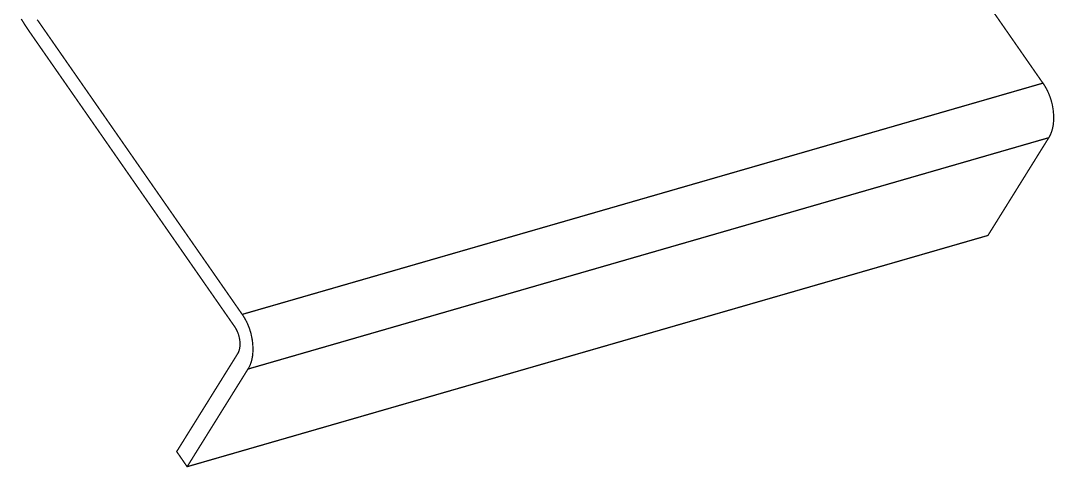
# Model space of a CAD drawing. Header units: millimetres. Extents: x 235 to 830, y 272 to 692.
# Drawn here: x 626.08 to 636.46, y 328.81 to 333.3 of the extents above; entities that cross this region are included whole.
import ezdxf

# ---------------------------------------------------------------- set-up
doc = ezdxf.new("R2010")
doc.units = ezdxf.units.MM
doc.layers.add('Mechanical1', color=6, linetype='Continuous')

msp = doc.modelspace()

# ---------------------------------------------------------------- linework, layer by layer
at = {"layer": 'Mechanical1', "const_width": 0.0127}
for points in [[(634.286, 335.632), (636.344, 332.672)], [(626.083, 333.316), (626.099, 333.291)], [(626.099, 333.291), (626.114, 333.266)], [(626.114, 333.266), (626.132, 333.239)], [(626.244, 333.309), (628.302, 330.349)], [(626.164, 333.191), (628.226, 330.226)], [(628.302, 330.349), (636.344, 332.672)], [(636.449, 332.381), (636.45, 332.376)], [(636.45, 332.376), (636.45, 332.372)], [(636.45, 332.372), (636.45, 332.369)], [(636.45, 332.369), (636.451, 332.365)], [(636.451, 332.365), (636.451, 332.362)], [(636.451, 332.362), (636.451, 332.358)], [(636.451, 332.358), (636.451, 332.355)], [(636.451, 332.355), (636.452, 332.351)], [(636.452, 332.351), (636.452, 332.347)], [(636.452, 332.347), (636.452, 332.344)], [(636.452, 332.344), (636.452, 332.34)], [(636.452, 332.34), (636.452, 332.337)], [(636.452, 332.337), (636.452, 332.333)], [(636.452, 332.333), (636.452, 332.33)], [(636.452, 332.33), (636.452, 332.326)], [(636.452, 332.326), (636.452, 332.323)], [(636.452, 332.319), (636.452, 332.323)], [(636.452, 332.316), (636.452, 332.319)], [(636.452, 332.313), (636.452, 332.316)], [(636.452, 332.31), (636.452, 332.313)], [(636.439, 332.209), (636.44, 332.212)], [(636.438, 332.206), (636.439, 332.209)], [(636.44, 332.212), (636.44, 332.215)], [(636.44, 332.215), (636.441, 332.217)], [(636.442, 332.22), (636.442, 332.223)], [(636.441, 332.217), (636.442, 332.22)], [(636.443, 332.226), (636.443, 332.229)], [(636.442, 332.223), (636.443, 332.226)], [(636.443, 332.229), (636.444, 332.232)], [(636.445, 332.234), (636.445, 332.237)], [(636.444, 332.232), (636.445, 332.234)], [(636.446, 332.24), (636.446, 332.243)], [(636.445, 332.237), (636.446, 332.24)], [(636.447, 332.246), (636.447, 332.249)], [(636.446, 332.243), (636.447, 332.246)], [(636.447, 332.252), (636.448, 332.255)], [(636.447, 332.249), (636.447, 332.252)], [(636.449, 332.26), (636.449, 332.263)], [(636.448, 332.257), (636.449, 332.26)], [(636.448, 332.255), (636.448, 332.257)], [(636.45, 332.269), (636.45, 332.272)], [(636.449, 332.266), (636.45, 332.269)], [(636.449, 332.263), (636.449, 332.266)], [(636.451, 332.281), (636.451, 332.284)], [(636.45, 332.278), (636.451, 332.281)], [(636.45, 332.275), (636.45, 332.278)], [(636.45, 332.272), (636.45, 332.275)], [(636.452, 332.298), (636.452, 332.301)], [(636.452, 332.295), (636.452, 332.298)], [(636.452, 332.292), (636.452, 332.295)], [(636.451, 332.29), (636.452, 332.292)], [(636.451, 332.287), (636.451, 332.29)], [(636.451, 332.284), (636.451, 332.287)], [(636.452, 332.307), (636.452, 332.31)], [(636.452, 332.304), (636.452, 332.307)], [(636.452, 332.301), (636.452, 332.304)], [(628.36, 329.8), (636.403, 332.124)], [(635.792, 331.142), (636.403, 332.124)], [(636.403, 332.124), (636.405, 332.127)], [(636.407, 332.131), (636.41, 332.135)], [(636.41, 332.135), (636.412, 332.139)], [(636.412, 332.139), (636.414, 332.143)], [(636.414, 332.143), (636.416, 332.147)], [(636.416, 332.147), (636.418, 332.151)], [(636.418, 332.151), (636.419, 332.154)], [(636.419, 332.154), (636.421, 332.158)], [(636.421, 332.158), (636.422, 332.161)], [(636.422, 332.161), (636.424, 332.164)], [(636.424, 332.164), (636.425, 332.167)], [(636.425, 332.167), (636.426, 332.17)], [(636.426, 332.17), (636.427, 332.174)], [(636.427, 332.174), (636.429, 332.177)], [(636.429, 332.177), (636.43, 332.18)], [(636.43, 332.18), (636.431, 332.183)], [(636.431, 332.183), (636.432, 332.187)], [(636.432, 332.187), (636.433, 332.19)], [(636.433, 332.19), (636.434, 332.193)], [(636.434, 332.193), (636.435, 332.195)], [(636.436, 332.198), (636.437, 332.201)], [(636.435, 332.195), (636.436, 332.198)], [(636.437, 332.201), (636.437, 332.204)], [(636.437, 332.204), (636.438, 332.206)], [(627.749, 328.819), (635.792, 331.142)], [(628.278, 330.084), (628.278, 330.081)], [(628.278, 330.081), (628.278, 330.079)], [(628.278, 330.079), (628.279, 330.077)], [(628.279, 330.077), (628.279, 330.075)], [(628.279, 330.075), (628.279, 330.073)], [(628.279, 330.028), (628.279, 330.029)], [(628.279, 330.073), (628.279, 330.071)], [(628.279, 330.071), (628.279, 330.07)], [(628.279, 330.07), (628.279, 330.068)], [(628.279, 330.068), (628.279, 330.066)], [(628.279, 330.066), (628.279, 330.064)], [(628.279, 330.064), (628.28, 330.062)], [(628.28, 330.062), (628.28, 330.061)], [(628.28, 330.061), (628.28, 330.059)], [(628.28, 330.059), (628.28, 330.057)], [(628.28, 330.057), (628.28, 330.055)], [(628.28, 330.055), (628.28, 330.054)], [(628.28, 330.054), (628.28, 330.052)], [(628.28, 330.05), (628.28, 330.052)], [(628.28, 330.049), (628.28, 330.05)], [(628.28, 330.047), (628.28, 330.049)], [(628.28, 330.046), (628.28, 330.047)], [(628.28, 330.044), (628.28, 330.046)], [(628.28, 330.043), (628.28, 330.044)], [(628.28, 330.041), (628.28, 330.043)], [(628.28, 330.04), (628.28, 330.041)], [(628.279, 330.038), (628.28, 330.04)], [(628.279, 330.037), (628.279, 330.038)], [(628.279, 330.035), (628.279, 330.037)], [(628.279, 330.034), (628.279, 330.035)], [(628.279, 330.032), (628.279, 330.034)], [(628.279, 330.031), (628.279, 330.032)], [(628.279, 330.029), (628.279, 330.031)], [(628.407, 330.06), (628.407, 330.056)], [(628.407, 330.056), (628.408, 330.052)], [(628.408, 330.052), (628.408, 330.048)], [(628.408, 330.048), (628.408, 330.044)], [(628.408, 330.044), (628.409, 330.041)], [(628.409, 330.041), (628.409, 330.037)], [(628.409, 330.037), (628.409, 330.034)], [(628.409, 330.034), (628.409, 330.03)], [(628.409, 330.03), (628.409, 330.026)], [(627.644, 328.971), (628.255, 329.952)], [(628.258, 329.956), (628.259, 329.958)], [(628.259, 329.958), (628.26, 329.96)], [(628.26, 329.96), (628.261, 329.962)], [(628.261, 329.962), (628.262, 329.964)], [(628.262, 329.964), (628.262, 329.966)], [(628.262, 329.966), (628.263, 329.968)], [(628.263, 329.968), (628.264, 329.969)], [(628.265, 329.971), (628.266, 329.972)], [(628.264, 329.969), (628.265, 329.971)], [(628.266, 329.972), (628.266, 329.974)], [(628.267, 329.976), (628.267, 329.977)], [(628.266, 329.974), (628.267, 329.976)], [(628.267, 329.977), (628.268, 329.979)], [(628.269, 329.98), (628.269, 329.982)], [(628.268, 329.979), (628.269, 329.98)], [(628.27, 329.984), (628.27, 329.985)], [(628.269, 329.982), (628.27, 329.984)], [(628.271, 329.987), (628.271, 329.988)], [(628.27, 329.985), (628.271, 329.987)], [(628.272, 329.989), (628.272, 329.991)], [(628.271, 329.988), (628.272, 329.989)], [(628.273, 329.994), (628.273, 329.995)], [(628.272, 329.992), (628.273, 329.994)], [(628.272, 329.991), (628.272, 329.992)], [(628.274, 329.998), (628.274, 329.999)], [(628.273, 329.996), (628.274, 329.998)], [(628.273, 329.995), (628.273, 329.996)], [(628.275, 330.002), (628.275, 330.003)], [(628.274, 330.001), (628.275, 330.002)], [(628.274, 329.999), (628.274, 330.001)], [(628.276, 330.006), (628.276, 330.008)], [(628.275, 330.005), (628.276, 330.006)], [(628.275, 330.003), (628.275, 330.005)], [(628.277, 330.012), (628.277, 330.013)], [(628.276, 330.011), (628.277, 330.012)], [(628.276, 330.009), (628.276, 330.011)], [(628.276, 330.008), (628.276, 330.009)], [(628.278, 330.019), (628.278, 330.021)], [(628.278, 330.018), (628.278, 330.019)], [(628.277, 330.016), (628.278, 330.018)], [(628.277, 330.015), (628.277, 330.016)], [(628.277, 330.013), (628.277, 330.015)], [(628.279, 330.026), (628.279, 330.028)], [(628.278, 330.025), (628.279, 330.026)], [(628.278, 330.024), (628.278, 330.025)], [(628.278, 330.022), (628.278, 330.024)], [(628.278, 330.021), (628.278, 330.022)], [(628.405, 329.924), (628.405, 329.927)], [(628.404, 329.921), (628.405, 329.924)], [(628.405, 329.93), (628.406, 329.933)], [(628.405, 329.927), (628.405, 329.93)], [(628.407, 329.939), (628.407, 329.942)], [(628.406, 329.936), (628.407, 329.939)], [(628.406, 329.933), (628.406, 329.936)], [(628.408, 329.947), (628.408, 329.95)], [(628.407, 329.944), (628.408, 329.947)], [(628.407, 329.942), (628.407, 329.944)], [(628.409, 329.959), (628.409, 329.962)], [(628.408, 329.956), (628.409, 329.959)], [(628.408, 329.953), (628.408, 329.956)], [(628.408, 329.95), (628.408, 329.953)], [(628.409, 330.026), (628.41, 330.023)], [(628.41, 330.023), (628.41, 330.019)], [(628.41, 330.019), (628.41, 330.016)], [(628.41, 329.98), (628.41, 329.983)], [(628.41, 329.977), (628.41, 329.98)], [(628.41, 329.974), (628.41, 329.977)], [(628.409, 329.971), (628.41, 329.974)], [(628.409, 329.968), (628.409, 329.971)], [(628.409, 329.965), (628.409, 329.968)], [(628.409, 329.962), (628.409, 329.965)], [(628.41, 330.016), (628.41, 330.012)], [(628.41, 330.012), (628.41, 330.009)], [(628.41, 330.009), (628.41, 330.005)], [(628.41, 330.005), (628.41, 330.002)], [(628.41, 330.002), (628.41, 329.998)], [(628.41, 329.994), (628.41, 329.998)], [(628.41, 329.991), (628.41, 329.994)], [(628.41, 329.989), (628.41, 329.991)], [(628.41, 329.986), (628.41, 329.989)], [(628.41, 329.983), (628.41, 329.986)], [(628.37, 329.818), (628.373, 329.822)], [(628.373, 329.822), (628.374, 329.825)], [(628.374, 329.825), (628.376, 329.829)], [(628.376, 329.829), (628.378, 329.832)], [(628.378, 329.832), (628.379, 329.836)], [(628.379, 329.836), (628.381, 329.839)], [(628.381, 329.839), (628.382, 329.842)], [(628.382, 329.842), (628.383, 329.845)], [(628.383, 329.845), (628.385, 329.849)], [(628.385, 329.849), (628.386, 329.852)], [(628.386, 329.852), (628.387, 329.855)], [(628.387, 329.855), (628.388, 329.858)], [(628.388, 329.858), (628.389, 329.861)], [(628.389, 329.861), (628.39, 329.865)], [(628.39, 329.865), (628.391, 329.868)], [(628.391, 329.868), (628.392, 329.871)], [(628.392, 329.871), (628.393, 329.873)], [(628.393, 329.873), (628.394, 329.876)], [(628.395, 329.879), (628.396, 329.882)], [(628.394, 329.876), (628.395, 329.879)], [(628.396, 329.882), (628.396, 329.885)], [(628.396, 329.885), (628.397, 329.887)], [(628.398, 329.89), (628.398, 329.893)], [(628.397, 329.887), (628.398, 329.89)], [(628.398, 329.893), (628.399, 329.896)], [(628.4, 329.899), (628.4, 329.901)], [(628.399, 329.896), (628.4, 329.899)], [(628.4, 329.901), (628.401, 329.904)], [(628.402, 329.907), (628.402, 329.91)], [(628.401, 329.904), (628.402, 329.907)], [(628.403, 329.913), (628.403, 329.916)], [(628.402, 329.91), (628.403, 329.913)], [(628.404, 329.918), (628.404, 329.921)], [(628.403, 329.916), (628.404, 329.918)], [(627.749, 328.819), (628.36, 329.8)], [(628.366, 329.81), (628.368, 329.813)], [(628.368, 329.813), (628.37, 329.818)], [(627.644, 328.971), (627.749, 328.819)]]:
    msp.add_lwpolyline(points, dxfattribs=at)
at = {"layer": 'Mechanical1', "const_width": 0.00635}
for points in [[(626.096, 333.291, 1), (626.102, 333.291, 1)], [(626.096, 333.291, 1), (626.102, 333.291, 1)], [(626.111, 333.266, 1), (626.118, 333.266, 1)], [(626.111, 333.266, 1), (626.118, 333.266, 1)], [(626.128, 333.239, 1), (626.135, 333.239, 1)], [(626.128, 333.239, 1), (626.135, 333.239, 1)], [(626.161, 333.191, 1), (626.167, 333.191, 1)], [(626.161, 333.191, 1), (626.167, 333.191, 1)], [(636.341, 332.672, 1), (636.348, 332.672, 1)], [(636.341, 332.672, 1), (636.348, 332.672, 1)], [(636.341, 332.672, 1), (636.348, 332.672, 1)], [(636.356, 332.651, 1), (636.362, 332.651, 1)], [(636.356, 332.651, 1), (636.362, 332.651, 1)], [(636.368, 332.63, 1), (636.374, 332.63, 1)], [(636.368, 332.63, 1), (636.374, 332.63, 1)], [(636.378, 332.611, 1), (636.385, 332.611, 1)], [(636.378, 332.611, 1), (636.385, 332.611, 1)], [(636.387, 332.593, 1), (636.394, 332.593, 1)], [(636.387, 332.593, 1), (636.394, 332.593, 1)], [(636.396, 332.575, 1), (636.402, 332.575, 1)], [(636.396, 332.575, 1), (636.402, 332.575, 1)], [(636.403, 332.558, 1), (636.409, 332.558, 1)], [(636.403, 332.558, 1), (636.409, 332.558, 1)], [(636.41, 332.54, 1), (636.416, 332.54, 1)], [(636.41, 332.54, 1), (636.416, 332.54, 1)], [(636.416, 332.523, 1), (636.422, 332.523, 1)], [(636.416, 332.523, 1), (636.422, 332.523, 1)], [(636.422, 332.505, 1), (636.428, 332.505, 1)], [(636.422, 332.505, 1), (636.428, 332.505, 1)], [(636.427, 332.487, 1), (636.433, 332.487, 1)], [(636.427, 332.487, 1), (636.433, 332.487, 1)], [(636.431, 332.469, 1), (636.438, 332.469, 1)], [(636.431, 332.469, 1), (636.438, 332.469, 1)], [(636.436, 332.451, 1), (636.442, 332.451, 1)], [(636.436, 332.451, 1), (636.442, 332.451, 1)], [(636.439, 332.432, 1), (636.446, 332.432, 1)], [(636.439, 332.432, 1), (636.446, 332.432, 1)], [(636.442, 332.413, 1), (636.449, 332.413, 1)], [(636.442, 332.413, 1), (636.449, 332.413, 1)], [(636.445, 332.393, 1), (636.451, 332.393, 1)], [(636.445, 332.393, 1), (636.451, 332.393, 1)], [(636.446, 332.381, 1), (636.453, 332.381, 1)], [(636.446, 332.381, 1), (636.453, 332.381, 1)], [(636.447, 332.376, 1), (636.453, 332.376, 1)], [(636.447, 332.376, 1), (636.453, 332.376, 1)], [(636.447, 332.372, 1), (636.453, 332.372, 1)], [(636.447, 332.372, 1), (636.453, 332.372, 1)], [(636.447, 332.369, 1), (636.454, 332.369, 1)], [(636.447, 332.369, 1), (636.454, 332.369, 1)], [(636.448, 332.365, 1), (636.454, 332.365, 1)], [(636.448, 332.365, 1), (636.454, 332.365, 1)], [(636.448, 332.362, 1), (636.454, 332.362, 1)], [(636.448, 332.362, 1), (636.454, 332.362, 1)], [(636.448, 332.358, 1), (636.454, 332.358, 1)], [(636.448, 332.358, 1), (636.454, 332.358, 1)], [(636.448, 332.355, 1), (636.455, 332.355, 1)], [(636.448, 332.355, 1), (636.455, 332.355, 1)], [(636.448, 332.351, 1), (636.455, 332.351, 1)], [(636.448, 332.351, 1), (636.455, 332.351, 1)], [(636.449, 332.347, 1), (636.455, 332.347, 1)], [(636.449, 332.347, 1), (636.455, 332.347, 1)], [(636.449, 332.344, 1), (636.455, 332.344, 1)], [(636.449, 332.344, 1), (636.455, 332.344, 1)], [(636.449, 332.34, 1), (636.455, 332.34, 1)], [(636.449, 332.34, 1), (636.455, 332.34, 1)], [(636.449, 332.337, 1), (636.455, 332.337, 1)], [(636.449, 332.337, 1), (636.455, 332.337, 1)], [(636.449, 332.333, 1), (636.455, 332.333, 1)], [(636.449, 332.333, 1), (636.455, 332.333, 1)], [(636.449, 332.33, 1), (636.455, 332.33, 1)], [(636.449, 332.33, 1), (636.455, 332.33, 1)], [(636.449, 332.326, 1), (636.456, 332.326, 1)], [(636.449, 332.326, 1), (636.456, 332.326, 1)], [(636.449, 332.323, 1), (636.456, 332.323, 1)], [(636.449, 332.323, 1), (636.456, 332.323, 1)], [(636.449, 332.319, 1), (636.456, 332.319, 1)], [(636.449, 332.319, 1), (636.456, 332.319, 1)], [(636.449, 332.316, 1), (636.456, 332.316, 1)], [(636.449, 332.316, 1), (636.456, 332.316, 1)], [(636.449, 332.313, 1), (636.455, 332.313, 1)], [(636.449, 332.313, 1), (636.455, 332.313, 1)], [(636.436, 332.209, 1), (636.442, 332.209, 1)], [(636.436, 332.209, 1), (636.442, 332.209, 1)], [(636.436, 332.212, 1), (636.443, 332.212, 1)], [(636.436, 332.212, 1), (636.443, 332.212, 1)], [(636.437, 332.215, 1), (636.443, 332.215, 1)], [(636.437, 332.215, 1), (636.443, 332.215, 1)], [(636.438, 332.22, 1), (636.445, 332.22, 1)], [(636.438, 332.22, 1), (636.445, 332.22, 1)], [(636.438, 332.217, 1), (636.444, 332.217, 1)], [(636.438, 332.217, 1), (636.444, 332.217, 1)], [(636.44, 332.226, 1), (636.446, 332.226, 1)], [(636.44, 332.226, 1), (636.446, 332.226, 1)], [(636.439, 332.223, 1), (636.445, 332.223, 1)], [(636.439, 332.223, 1), (636.445, 332.223, 1)], [(636.44, 332.229, 1), (636.447, 332.229, 1)], [(636.44, 332.229, 1), (636.447, 332.229, 1)], [(636.441, 332.234, 1), (636.448, 332.234, 1)], [(636.441, 332.234, 1), (636.448, 332.234, 1)], [(636.441, 332.232, 1), (636.447, 332.232, 1)], [(636.441, 332.232, 1), (636.447, 332.232, 1)], [(636.442, 332.24, 1), (636.449, 332.24, 1)], [(636.442, 332.24, 1), (636.449, 332.24, 1)], [(636.442, 332.237, 1), (636.448, 332.237, 1)], [(636.442, 332.237, 1), (636.448, 332.237, 1)], [(636.443, 332.246, 1), (636.45, 332.246, 1)], [(636.443, 332.246, 1), (636.45, 332.246, 1)], [(636.443, 332.243, 1), (636.449, 332.243, 1)], [(636.443, 332.243, 1), (636.449, 332.243, 1)], [(636.444, 332.252, 1), (636.451, 332.252, 1)], [(636.444, 332.252, 1), (636.451, 332.252, 1)], [(636.444, 332.249, 1), (636.45, 332.249, 1)], [(636.444, 332.249, 1), (636.45, 332.249, 1)], [(636.445, 332.26, 1), (636.452, 332.26, 1)], [(636.445, 332.26, 1), (636.452, 332.26, 1)], [(636.445, 332.257, 1), (636.451, 332.257, 1)], [(636.445, 332.257, 1), (636.451, 332.257, 1)], [(636.445, 332.255, 1), (636.451, 332.255, 1)], [(636.445, 332.255, 1), (636.451, 332.255, 1)], [(636.446, 332.269, 1), (636.453, 332.269, 1)], [(636.446, 332.269, 1), (636.453, 332.269, 1)], [(636.446, 332.266, 1), (636.452, 332.266, 1)], [(636.446, 332.266, 1), (636.452, 332.266, 1)], [(636.446, 332.263, 1), (636.452, 332.263, 1)], [(636.446, 332.263, 1), (636.452, 332.263, 1)], [(636.448, 332.281, 1), (636.454, 332.281, 1)], [(636.448, 332.281, 1), (636.454, 332.281, 1)], [(636.447, 332.278, 1), (636.454, 332.278, 1)], [(636.447, 332.278, 1), (636.454, 332.278, 1)], [(636.447, 332.275, 1), (636.453, 332.275, 1)], [(636.447, 332.275, 1), (636.453, 332.275, 1)], [(636.447, 332.272, 1), (636.453, 332.272, 1)], [(636.447, 332.272, 1), (636.453, 332.272, 1)], [(636.449, 332.298, 1), (636.455, 332.298, 1)], [(636.449, 332.298, 1), (636.455, 332.298, 1)], [(636.449, 332.295, 1), (636.455, 332.295, 1)], [(636.449, 332.295, 1), (636.455, 332.295, 1)], [(636.448, 332.292, 1), (636.455, 332.292, 1)], [(636.448, 332.292, 1), (636.455, 332.292, 1)], [(636.448, 332.29, 1), (636.455, 332.29, 1)], [(636.448, 332.29, 1), (636.455, 332.29, 1)], [(636.448, 332.287, 1), (636.454, 332.287, 1)], [(636.448, 332.287, 1), (636.454, 332.287, 1)], [(636.448, 332.284, 1), (636.454, 332.284, 1)], [(636.448, 332.284, 1), (636.454, 332.284, 1)], [(636.449, 332.31, 1), (636.455, 332.31, 1)], [(636.449, 332.31, 1), (636.455, 332.31, 1)], [(636.449, 332.307, 1), (636.455, 332.307, 1)], [(636.449, 332.307, 1), (636.455, 332.307, 1)], [(636.449, 332.304, 1), (636.455, 332.304, 1)], [(636.449, 332.304, 1), (636.455, 332.304, 1)], [(636.449, 332.301, 1), (636.455, 332.301, 1)], [(636.449, 332.301, 1), (636.455, 332.301, 1)], [(636.4, 332.124, 1), (636.406, 332.124, 1)], [(636.4, 332.124, 1), (636.406, 332.124, 1)], [(636.4, 332.124, 1), (636.406, 332.124, 1)], [(636.402, 332.127, 1), (636.408, 332.127, 1)], [(636.402, 332.127, 1), (636.408, 332.127, 1)], [(636.404, 332.131, 1), (636.411, 332.131, 1)], [(636.404, 332.131, 1), (636.411, 332.131, 1)], [(636.406, 332.135, 1), (636.413, 332.135, 1)], [(636.406, 332.135, 1), (636.413, 332.135, 1)], [(636.409, 332.139, 1), (636.415, 332.139, 1)], [(636.409, 332.139, 1), (636.415, 332.139, 1)], [(636.411, 332.143, 1), (636.417, 332.143, 1)], [(636.411, 332.143, 1), (636.417, 332.143, 1)], [(636.413, 332.147, 1), (636.419, 332.147, 1)], [(636.413, 332.147, 1), (636.419, 332.147, 1)], [(636.414, 332.151, 1), (636.421, 332.151, 1)], [(636.414, 332.151, 1), (636.421, 332.151, 1)], [(636.416, 332.154, 1), (636.422, 332.154, 1)], [(636.416, 332.154, 1), (636.422, 332.154, 1)], [(636.418, 332.158, 1), (636.424, 332.158, 1)], [(636.418, 332.158, 1), (636.424, 332.158, 1)], [(636.419, 332.161, 1), (636.425, 332.161, 1)], [(636.419, 332.161, 1), (636.425, 332.161, 1)], [(636.42, 332.164, 1), (636.427, 332.164, 1)], [(636.42, 332.164, 1), (636.427, 332.164, 1)], [(636.422, 332.167, 1), (636.428, 332.167, 1)], [(636.422, 332.167, 1), (636.428, 332.167, 1)], [(636.423, 332.17, 1), (636.429, 332.17, 1)], [(636.423, 332.17, 1), (636.429, 332.17, 1)], [(636.424, 332.174, 1), (636.431, 332.174, 1)], [(636.424, 332.174, 1), (636.431, 332.174, 1)], [(636.425, 332.177, 1), (636.432, 332.177, 1)], [(636.425, 332.177, 1), (636.432, 332.177, 1)], [(636.427, 332.18, 1), (636.433, 332.18, 1)], [(636.427, 332.18, 1), (636.433, 332.18, 1)], [(636.428, 332.183, 1), (636.434, 332.183, 1)], [(636.428, 332.183, 1), (636.434, 332.183, 1)], [(636.429, 332.187, 1), (636.435, 332.187, 1)], [(636.429, 332.187, 1), (636.435, 332.187, 1)], [(636.43, 332.19, 1), (636.436, 332.19, 1)], [(636.43, 332.19, 1), (636.436, 332.19, 1)], [(636.431, 332.193, 1), (636.437, 332.193, 1)], [(636.431, 332.193, 1), (636.437, 332.193, 1)], [(636.433, 332.198, 1), (636.439, 332.198, 1)], [(636.433, 332.198, 1), (636.439, 332.198, 1)], [(636.432, 332.195, 1), (636.438, 332.195, 1)], [(636.432, 332.195, 1), (636.438, 332.195, 1)], [(636.433, 332.201, 1), (636.44, 332.201, 1)], [(636.433, 332.201, 1), (636.44, 332.201, 1)], [(636.434, 332.204, 1), (636.44, 332.204, 1)], [(636.434, 332.204, 1), (636.44, 332.204, 1)], [(636.435, 332.206, 1), (636.441, 332.206, 1)], [(636.435, 332.206, 1), (636.441, 332.206, 1)], [(635.788, 331.142, 1), (635.795, 331.142, 1)], [(635.788, 331.142, 1), (635.795, 331.142, 1)], [(628.299, 330.349, 1), (628.305, 330.349, 1)], [(628.299, 330.349, 1), (628.305, 330.349, 1)], [(628.299, 330.349, 1), (628.305, 330.349, 1)], [(628.311, 330.331, 1), (628.317, 330.331, 1)], [(628.311, 330.331, 1), (628.317, 330.331, 1)], [(628.323, 330.311, 1), (628.33, 330.311, 1)], [(628.323, 330.311, 1), (628.33, 330.311, 1)], [(628.334, 330.292, 1), (628.34, 330.292, 1)], [(628.334, 330.292, 1), (628.34, 330.292, 1)], [(628.343, 330.274, 1), (628.35, 330.274, 1)], [(628.343, 330.274, 1), (628.35, 330.274, 1)], [(628.352, 330.256, 1), (628.358, 330.256, 1)], [(628.352, 330.256, 1), (628.358, 330.256, 1)], [(628.359, 330.239, 1), (628.365, 330.239, 1)], [(628.359, 330.239, 1), (628.365, 330.239, 1)], [(628.223, 330.226, 1), (628.229, 330.226, 1)], [(628.223, 330.226, 1), (628.229, 330.226, 1)], [(628.23, 330.215, 1), (628.236, 330.215, 1)], [(628.23, 330.215, 1), (628.236, 330.215, 1)], [(628.236, 330.205, 1), (628.242, 330.205, 1)], [(628.236, 330.205, 1), (628.242, 330.205, 1)], [(628.241, 330.196, 1), (628.248, 330.196, 1)], [(628.241, 330.196, 1), (628.248, 330.196, 1)], [(628.246, 330.186, 1), (628.252, 330.186, 1)], [(628.246, 330.186, 1), (628.252, 330.186, 1)], [(628.25, 330.177, 1), (628.256, 330.177, 1)], [(628.25, 330.177, 1), (628.256, 330.177, 1)], [(628.254, 330.168, 1), (628.26, 330.168, 1)], [(628.254, 330.168, 1), (628.26, 330.168, 1)], [(628.257, 330.159, 1), (628.264, 330.159, 1)], [(628.257, 330.159, 1), (628.264, 330.159, 1)], [(628.26, 330.151, 1), (628.267, 330.151, 1)], [(628.26, 330.151, 1), (628.267, 330.151, 1)], [(628.263, 330.141, 1), (628.27, 330.141, 1)], [(628.263, 330.141, 1), (628.27, 330.141, 1)], [(628.266, 330.132, 1), (628.272, 330.132, 1)], [(628.266, 330.132, 1), (628.272, 330.132, 1)], [(628.366, 330.221, 1), (628.372, 330.221, 1)], [(628.366, 330.221, 1), (628.372, 330.221, 1)], [(628.372, 330.204, 1), (628.379, 330.204, 1)], [(628.372, 330.204, 1), (628.379, 330.204, 1)], [(628.378, 330.186, 1), (628.384, 330.186, 1)], [(628.378, 330.186, 1), (628.384, 330.186, 1)], [(628.383, 330.169, 1), (628.39, 330.169, 1)], [(628.383, 330.169, 1), (628.39, 330.169, 1)], [(628.388, 330.151, 1), (628.394, 330.151, 1)], [(628.388, 330.151, 1), (628.394, 330.151, 1)], [(628.392, 330.132, 1), (628.399, 330.132, 1)], [(628.392, 330.132, 1), (628.399, 330.132, 1)], [(628.268, 330.123, 1), (628.275, 330.123, 1)], [(628.268, 330.123, 1), (628.275, 330.123, 1)], [(628.27, 330.114, 1), (628.277, 330.114, 1)], [(628.27, 330.114, 1), (628.277, 330.114, 1)], [(628.272, 330.104, 1), (628.278, 330.104, 1)], [(628.272, 330.104, 1), (628.278, 330.104, 1)], [(628.274, 330.094, 1), (628.28, 330.094, 1)], [(628.274, 330.094, 1), (628.28, 330.094, 1)], [(628.275, 330.084, 1), (628.281, 330.084, 1)], [(628.275, 330.084, 1), (628.281, 330.084, 1)], [(628.275, 330.081, 1), (628.281, 330.081, 1)], [(628.275, 330.081, 1), (628.281, 330.081, 1)], [(628.275, 330.079, 1), (628.282, 330.079, 1)], [(628.275, 330.079, 1), (628.282, 330.079, 1)], [(628.275, 330.077, 1), (628.282, 330.077, 1)], [(628.275, 330.077, 1), (628.282, 330.077, 1)], [(628.276, 330.075, 1), (628.282, 330.075, 1)], [(628.276, 330.075, 1), (628.282, 330.075, 1)], [(628.276, 330.073, 1), (628.282, 330.073, 1)], [(628.276, 330.073, 1), (628.282, 330.073, 1)], [(628.276, 330.071, 1), (628.282, 330.071, 1)], [(628.276, 330.071, 1), (628.282, 330.071, 1)], [(628.276, 330.07, 1), (628.282, 330.07, 1)], [(628.276, 330.07, 1), (628.282, 330.07, 1)], [(628.276, 330.068, 1), (628.282, 330.068, 1)], [(628.276, 330.068, 1), (628.282, 330.068, 1)], [(628.276, 330.066, 1), (628.283, 330.066, 1)], [(628.276, 330.066, 1), (628.283, 330.066, 1)], [(628.276, 330.064, 1), (628.283, 330.064, 1)], [(628.276, 330.064, 1), (628.283, 330.064, 1)], [(628.276, 330.062, 1), (628.283, 330.062, 1)], [(628.276, 330.062, 1), (628.283, 330.062, 1)], [(628.276, 330.061, 1), (628.283, 330.061, 1)], [(628.276, 330.061, 1), (628.283, 330.061, 1)], [(628.277, 330.059, 1), (628.283, 330.059, 1)], [(628.277, 330.059, 1), (628.283, 330.059, 1)], [(628.277, 330.057, 1), (628.283, 330.057, 1)], [(628.277, 330.057, 1), (628.283, 330.057, 1)], [(628.277, 330.055, 1), (628.283, 330.055, 1)], [(628.277, 330.055, 1), (628.283, 330.055, 1)], [(628.277, 330.054, 1), (628.283, 330.054, 1)], [(628.277, 330.054, 1), (628.283, 330.054, 1)], [(628.277, 330.052, 1), (628.283, 330.052, 1)], [(628.277, 330.052, 1), (628.283, 330.052, 1)], [(628.277, 330.05, 1), (628.283, 330.05, 1)], [(628.277, 330.05, 1), (628.283, 330.05, 1)], [(628.277, 330.049, 1), (628.283, 330.049, 1)], [(628.277, 330.049, 1), (628.283, 330.049, 1)], [(628.277, 330.047, 1), (628.283, 330.047, 1)], [(628.277, 330.047, 1), (628.283, 330.047, 1)], [(628.277, 330.046, 1), (628.283, 330.046, 1)], [(628.277, 330.046, 1), (628.283, 330.046, 1)], [(628.277, 330.044, 1), (628.283, 330.044, 1)], [(628.277, 330.044, 1), (628.283, 330.044, 1)], [(628.276, 330.043, 1), (628.283, 330.043, 1)], [(628.276, 330.043, 1), (628.283, 330.043, 1)], [(628.276, 330.041, 1), (628.283, 330.041, 1)], [(628.276, 330.041, 1), (628.283, 330.041, 1)], [(628.276, 330.04, 1), (628.283, 330.04, 1)], [(628.276, 330.04, 1), (628.283, 330.04, 1)], [(628.276, 330.038, 1), (628.283, 330.038, 1)], [(628.276, 330.038, 1), (628.283, 330.038, 1)], [(628.276, 330.037, 1), (628.283, 330.037, 1)], [(628.276, 330.037, 1), (628.283, 330.037, 1)], [(628.276, 330.035, 1), (628.282, 330.035, 1)], [(628.276, 330.035, 1), (628.282, 330.035, 1)], [(628.276, 330.034, 1), (628.282, 330.034, 1)], [(628.276, 330.034, 1), (628.282, 330.034, 1)], [(628.276, 330.032, 1), (628.282, 330.032, 1)], [(628.276, 330.032, 1), (628.282, 330.032, 1)], [(628.276, 330.031, 1), (628.282, 330.031, 1)], [(628.276, 330.031, 1), (628.282, 330.031, 1)], [(628.276, 330.029, 1), (628.282, 330.029, 1)], [(628.276, 330.029, 1), (628.282, 330.029, 1)], [(628.396, 330.114, 1), (628.402, 330.114, 1)], [(628.396, 330.114, 1), (628.402, 330.114, 1)], [(628.399, 330.095, 1), (628.406, 330.095, 1)], [(628.399, 330.095, 1), (628.406, 330.095, 1)], [(628.404, 330.06, 1), (628.41, 330.06, 1)], [(628.404, 330.06, 1), (628.41, 330.06, 1)], [(628.404, 330.056, 1), (628.411, 330.056, 1)], [(628.404, 330.056, 1), (628.411, 330.056, 1)], [(628.405, 330.052, 1), (628.411, 330.052, 1)], [(628.405, 330.052, 1), (628.411, 330.052, 1)], [(628.405, 330.048, 1), (628.411, 330.048, 1)], [(628.405, 330.048, 1), (628.411, 330.048, 1)], [(628.405, 330.044, 1), (628.412, 330.044, 1)], [(628.405, 330.044, 1), (628.412, 330.044, 1)], [(628.405, 330.041, 1), (628.412, 330.041, 1)], [(628.405, 330.041, 1), (628.412, 330.041, 1)], [(628.406, 330.037, 1), (628.412, 330.037, 1)], [(628.406, 330.037, 1), (628.412, 330.037, 1)], [(628.406, 330.034, 1), (628.412, 330.034, 1)], [(628.406, 330.034, 1), (628.412, 330.034, 1)], [(628.406, 330.03, 1), (628.412, 330.03, 1)], [(628.406, 330.03, 1), (628.412, 330.03, 1)], [(628.252, 329.952, 1), (628.258, 329.952, 1)], [(628.252, 329.952, 1), (628.258, 329.952, 1)], [(628.253, 329.954, 1), (628.259, 329.954, 1)], [(628.253, 329.954, 1), (628.259, 329.954, 1)], [(628.254, 329.956, 1), (628.261, 329.956, 1)], [(628.254, 329.956, 1), (628.261, 329.956, 1)], [(628.256, 329.958, 1), (628.262, 329.958, 1)], [(628.256, 329.958, 1), (628.262, 329.958, 1)], [(628.257, 329.96, 1), (628.263, 329.96, 1)], [(628.257, 329.96, 1), (628.263, 329.96, 1)], [(628.258, 329.962, 1), (628.264, 329.962, 1)], [(628.258, 329.962, 1), (628.264, 329.962, 1)], [(628.258, 329.964, 1), (628.265, 329.964, 1)], [(628.258, 329.964, 1), (628.265, 329.964, 1)], [(628.259, 329.966, 1), (628.266, 329.966, 1)], [(628.259, 329.966, 1), (628.266, 329.966, 1)], [(628.26, 329.968, 1), (628.266, 329.968, 1)], [(628.26, 329.968, 1), (628.266, 329.968, 1)], [(628.262, 329.971, 1), (628.268, 329.971, 1)], [(628.262, 329.971, 1), (628.268, 329.971, 1)], [(628.261, 329.969, 1), (628.267, 329.969, 1)], [(628.261, 329.969, 1), (628.267, 329.969, 1)], [(628.262, 329.972, 1), (628.269, 329.972, 1)], [(628.262, 329.972, 1), (628.269, 329.972, 1)], [(628.264, 329.976, 1), (628.27, 329.976, 1)], [(628.264, 329.976, 1), (628.27, 329.976, 1)], [(628.263, 329.974, 1), (628.269, 329.974, 1)], [(628.263, 329.974, 1), (628.269, 329.974, 1)], [(628.264, 329.977, 1), (628.271, 329.977, 1)], [(628.264, 329.977, 1), (628.271, 329.977, 1)], [(628.265, 329.98, 1), (628.272, 329.98, 1)], [(628.265, 329.98, 1), (628.272, 329.98, 1)], [(628.265, 329.979, 1), (628.271, 329.979, 1)], [(628.265, 329.979, 1), (628.271, 329.979, 1)], [(628.267, 329.984, 1), (628.273, 329.984, 1)], [(628.267, 329.984, 1), (628.273, 329.984, 1)], [(628.266, 329.982, 1), (628.272, 329.982, 1)], [(628.266, 329.982, 1), (628.272, 329.982, 1)], [(628.268, 329.987, 1), (628.274, 329.987, 1)], [(628.268, 329.987, 1), (628.274, 329.987, 1)], [(628.267, 329.985, 1), (628.273, 329.985, 1)], [(628.267, 329.985, 1), (628.273, 329.985, 1)], [(628.268, 329.989, 1), (628.275, 329.989, 1)], [(628.268, 329.989, 1), (628.275, 329.989, 1)], [(628.268, 329.988, 1), (628.274, 329.988, 1)], [(628.268, 329.988, 1), (628.274, 329.988, 1)], [(628.27, 329.994, 1), (628.276, 329.994, 1)], [(628.27, 329.994, 1), (628.276, 329.994, 1)], [(628.269, 329.992, 1), (628.276, 329.992, 1)], [(628.269, 329.992, 1), (628.276, 329.992, 1)], [(628.269, 329.991, 1), (628.275, 329.991, 1)], [(628.269, 329.991, 1), (628.275, 329.991, 1)], [(628.271, 329.998, 1), (628.277, 329.998, 1)], [(628.271, 329.998, 1), (628.277, 329.998, 1)], [(628.27, 329.996, 1), (628.277, 329.996, 1)], [(628.27, 329.996, 1), (628.277, 329.996, 1)], [(628.27, 329.995, 1), (628.276, 329.995, 1)], [(628.27, 329.995, 1), (628.276, 329.995, 1)], [(628.272, 330.002, 1), (628.278, 330.002, 1)], [(628.272, 330.002, 1), (628.278, 330.002, 1)], [(628.271, 330.001, 1), (628.278, 330.001, 1)], [(628.271, 330.001, 1), (628.278, 330.001, 1)], [(628.271, 329.999, 1), (628.277, 329.999, 1)], [(628.271, 329.999, 1), (628.277, 329.999, 1)], [(628.272, 330.006, 1), (628.279, 330.006, 1)], [(628.272, 330.006, 1), (628.279, 330.006, 1)], [(628.272, 330.005, 1), (628.279, 330.005, 1)], [(628.272, 330.005, 1), (628.279, 330.005, 1)], [(628.272, 330.003, 1), (628.278, 330.003, 1)], [(628.272, 330.003, 1), (628.278, 330.003, 1)], [(628.274, 330.012, 1), (628.28, 330.012, 1)], [(628.274, 330.012, 1), (628.28, 330.012, 1)], [(628.273, 330.011, 1), (628.28, 330.011, 1)], [(628.273, 330.011, 1), (628.28, 330.011, 1)], [(628.273, 330.009, 1), (628.279, 330.009, 1)], [(628.273, 330.009, 1), (628.279, 330.009, 1)], [(628.273, 330.008, 1), (628.279, 330.008, 1)], [(628.273, 330.008, 1), (628.279, 330.008, 1)], [(628.275, 330.019, 1), (628.281, 330.019, 1)], [(628.275, 330.019, 1), (628.281, 330.019, 1)], [(628.274, 330.018, 1), (628.281, 330.018, 1)], [(628.274, 330.018, 1), (628.281, 330.018, 1)], [(628.274, 330.016, 1), (628.281, 330.016, 1)], [(628.274, 330.016, 1), (628.281, 330.016, 1)], [(628.274, 330.015, 1), (628.28, 330.015, 1)], [(628.274, 330.015, 1), (628.28, 330.015, 1)], [(628.274, 330.013, 1), (628.28, 330.013, 1)], [(628.274, 330.013, 1), (628.28, 330.013, 1)], [(628.276, 330.028, 1), (628.282, 330.028, 1)], [(628.276, 330.028, 1), (628.282, 330.028, 1)], [(628.275, 330.026, 1), (628.282, 330.026, 1)], [(628.275, 330.026, 1), (628.282, 330.026, 1)], [(628.275, 330.025, 1), (628.282, 330.025, 1)], [(628.275, 330.025, 1), (628.282, 330.025, 1)], [(628.275, 330.024, 1), (628.281, 330.024, 1)], [(628.275, 330.024, 1), (628.281, 330.024, 1)], [(628.275, 330.022, 1), (628.281, 330.022, 1)], [(628.275, 330.022, 1), (628.281, 330.022, 1)], [(628.275, 330.021, 1), (628.281, 330.021, 1)], [(628.275, 330.021, 1), (628.281, 330.021, 1)], [(628.401, 329.924, 1), (628.408, 329.924, 1)], [(628.401, 329.924, 1), (628.408, 329.924, 1)], [(628.402, 329.93, 1), (628.409, 329.93, 1)], [(628.402, 329.93, 1), (628.409, 329.93, 1)], [(628.402, 329.927, 1), (628.408, 329.927, 1)], [(628.402, 329.927, 1), (628.408, 329.927, 1)], [(628.403, 329.939, 1), (628.41, 329.939, 1)], [(628.403, 329.939, 1), (628.41, 329.939, 1)], [(628.403, 329.936, 1), (628.409, 329.936, 1)], [(628.403, 329.936, 1), (628.409, 329.936, 1)], [(628.403, 329.933, 1), (628.409, 329.933, 1)], [(628.403, 329.933, 1), (628.409, 329.933, 1)], [(628.404, 329.947, 1), (628.411, 329.947, 1)], [(628.404, 329.947, 1), (628.411, 329.947, 1)], [(628.404, 329.944, 1), (628.41, 329.944, 1)], [(628.404, 329.944, 1), (628.41, 329.944, 1)], [(628.404, 329.942, 1), (628.41, 329.942, 1)], [(628.404, 329.942, 1), (628.41, 329.942, 1)], [(628.405, 329.959, 1), (628.412, 329.959, 1)], [(628.405, 329.959, 1), (628.412, 329.959, 1)], [(628.405, 329.956, 1), (628.412, 329.956, 1)], [(628.405, 329.956, 1), (628.412, 329.956, 1)], [(628.405, 329.953, 1), (628.411, 329.953, 1)], [(628.405, 329.953, 1), (628.411, 329.953, 1)], [(628.405, 329.95, 1), (628.411, 329.95, 1)], [(628.405, 329.95, 1), (628.411, 329.95, 1)], [(628.406, 330.026, 1), (628.413, 330.026, 1)], [(628.406, 330.026, 1), (628.413, 330.026, 1)], [(628.406, 330.023, 1), (628.413, 330.023, 1)], [(628.406, 330.023, 1), (628.413, 330.023, 1)], [(628.407, 330.019, 1), (628.413, 330.019, 1)], [(628.407, 330.019, 1), (628.413, 330.019, 1)], [(628.407, 329.98, 1), (628.413, 329.98, 1)], [(628.407, 329.98, 1), (628.413, 329.98, 1)], [(628.407, 329.977, 1), (628.413, 329.977, 1)], [(628.407, 329.977, 1), (628.413, 329.977, 1)], [(628.406, 329.974, 1), (628.413, 329.974, 1)], [(628.406, 329.974, 1), (628.413, 329.974, 1)], [(628.406, 329.971, 1), (628.413, 329.971, 1)], [(628.406, 329.971, 1), (628.413, 329.971, 1)], [(628.406, 329.968, 1), (628.412, 329.968, 1)], [(628.406, 329.968, 1), (628.412, 329.968, 1)], [(628.406, 329.965, 1), (628.412, 329.965, 1)], [(628.406, 329.965, 1), (628.412, 329.965, 1)], [(628.406, 329.962, 1), (628.412, 329.962, 1)], [(628.406, 329.962, 1), (628.412, 329.962, 1)], [(628.407, 330.016, 1), (628.413, 330.016, 1)], [(628.407, 330.016, 1), (628.413, 330.016, 1)], [(628.407, 330.012, 1), (628.413, 330.012, 1)], [(628.407, 330.012, 1), (628.413, 330.012, 1)], [(628.407, 330.009, 1), (628.413, 330.009, 1)], [(628.407, 330.009, 1), (628.413, 330.009, 1)], [(628.407, 330.005, 1), (628.413, 330.005, 1)], [(628.407, 330.005, 1), (628.413, 330.005, 1)], [(628.407, 330.002, 1), (628.413, 330.002, 1)], [(628.407, 330.002, 1), (628.413, 330.002, 1)], [(628.407, 329.998, 1), (628.413, 329.998, 1)], [(628.407, 329.998, 1), (628.413, 329.998, 1)], [(628.407, 329.994, 1), (628.413, 329.994, 1)], [(628.407, 329.994, 1), (628.413, 329.994, 1)], [(628.407, 329.991, 1), (628.413, 329.991, 1)], [(628.407, 329.991, 1), (628.413, 329.991, 1)], [(628.407, 329.989, 1), (628.413, 329.989, 1)], [(628.407, 329.989, 1), (628.413, 329.989, 1)], [(628.407, 329.986, 1), (628.413, 329.986, 1)], [(628.407, 329.986, 1), (628.413, 329.986, 1)], [(628.407, 329.983, 1), (628.413, 329.983, 1)], [(628.407, 329.983, 1), (628.413, 329.983, 1)], [(628.369, 329.822, 1), (628.376, 329.822, 1)], [(628.369, 329.822, 1), (628.376, 329.822, 1)], [(628.371, 329.825, 1), (628.377, 329.825, 1)], [(628.371, 329.825, 1), (628.377, 329.825, 1)], [(628.373, 329.829, 1), (628.379, 329.829, 1)], [(628.373, 329.829, 1), (628.379, 329.829, 1)], [(628.375, 329.832, 1), (628.381, 329.832, 1)], [(628.375, 329.832, 1), (628.381, 329.832, 1)], [(628.376, 329.836, 1), (628.383, 329.836, 1)], [(628.376, 329.836, 1), (628.383, 329.836, 1)], [(628.378, 329.839, 1), (628.384, 329.839, 1)], [(628.378, 329.839, 1), (628.384, 329.839, 1)], [(628.379, 329.842, 1), (628.385, 329.842, 1)], [(628.379, 329.842, 1), (628.385, 329.842, 1)], [(628.38, 329.845, 1), (628.387, 329.845, 1)], [(628.38, 329.845, 1), (628.387, 329.845, 1)], [(628.381, 329.849, 1), (628.388, 329.849, 1)], [(628.381, 329.849, 1), (628.388, 329.849, 1)], [(628.383, 329.852, 1), (628.389, 329.852, 1)], [(628.383, 329.852, 1), (628.389, 329.852, 1)], [(628.384, 329.855, 1), (628.39, 329.855, 1)], [(628.384, 329.855, 1), (628.39, 329.855, 1)], [(628.385, 329.858, 1), (628.391, 329.858, 1)], [(628.385, 329.858, 1), (628.391, 329.858, 1)], [(628.386, 329.861, 1), (628.392, 329.861, 1)], [(628.386, 329.861, 1), (628.392, 329.861, 1)], [(628.387, 329.865, 1), (628.394, 329.865, 1)], [(628.387, 329.865, 1), (628.394, 329.865, 1)], [(628.388, 329.868, 1), (628.395, 329.868, 1)], [(628.388, 329.868, 1), (628.395, 329.868, 1)], [(628.389, 329.871, 1), (628.396, 329.871, 1)], [(628.389, 329.871, 1), (628.396, 329.871, 1)], [(628.39, 329.873, 1), (628.396, 329.873, 1)], [(628.39, 329.873, 1), (628.396, 329.873, 1)], [(628.392, 329.879, 1), (628.398, 329.879, 1)], [(628.392, 329.879, 1), (628.398, 329.879, 1)], [(628.391, 329.876, 1), (628.397, 329.876, 1)], [(628.391, 329.876, 1), (628.397, 329.876, 1)], [(628.392, 329.882, 1), (628.399, 329.882, 1)], [(628.392, 329.882, 1), (628.399, 329.882, 1)], [(628.393, 329.885, 1), (628.399, 329.885, 1)], [(628.393, 329.885, 1), (628.399, 329.885, 1)], [(628.395, 329.89, 1), (628.401, 329.89, 1)], [(628.395, 329.89, 1), (628.401, 329.89, 1)], [(628.394, 329.887, 1), (628.4, 329.887, 1)], [(628.394, 329.887, 1), (628.4, 329.887, 1)], [(628.395, 329.893, 1), (628.402, 329.893, 1)], [(628.395, 329.893, 1), (628.402, 329.893, 1)], [(628.397, 329.899, 1), (628.403, 329.899, 1)], [(628.397, 329.899, 1), (628.403, 329.899, 1)], [(628.396, 329.896, 1), (628.402, 329.896, 1)], [(628.396, 329.896, 1), (628.402, 329.896, 1)], [(628.397, 329.901, 1), (628.404, 329.901, 1)], [(628.397, 329.901, 1), (628.404, 329.901, 1)], [(628.398, 329.907, 1), (628.405, 329.907, 1)], [(628.398, 329.907, 1), (628.405, 329.907, 1)], [(628.398, 329.904, 1), (628.404, 329.904, 1)], [(628.398, 329.904, 1), (628.404, 329.904, 1)], [(628.399, 329.913, 1), (628.406, 329.913, 1)], [(628.399, 329.913, 1), (628.406, 329.913, 1)], [(628.399, 329.91, 1), (628.405, 329.91, 1)], [(628.399, 329.91, 1), (628.405, 329.91, 1)], [(628.401, 329.918, 1), (628.407, 329.918, 1)], [(628.401, 329.918, 1), (628.407, 329.918, 1)], [(628.4, 329.916, 1), (628.406, 329.916, 1)], [(628.4, 329.916, 1), (628.406, 329.916, 1)], [(628.401, 329.921, 1), (628.407, 329.921, 1)], [(628.401, 329.921, 1), (628.407, 329.921, 1)], [(628.357, 329.8, 1), (628.364, 329.8, 1)], [(628.357, 329.8, 1), (628.364, 329.8, 1)], [(628.357, 329.8, 1), (628.364, 329.8, 1)], [(628.36, 329.805, 1), (628.367, 329.805, 1)], [(628.36, 329.805, 1), (628.367, 329.805, 1)], [(628.363, 329.81, 1), (628.369, 329.81, 1)], [(628.363, 329.81, 1), (628.369, 329.81, 1)], [(628.365, 329.813, 1), (628.371, 329.813, 1)], [(628.365, 329.813, 1), (628.371, 329.813, 1)], [(628.367, 329.818, 1), (628.374, 329.818, 1)], [(628.367, 329.818, 1), (628.374, 329.818, 1)], [(627.641, 328.971, 1), (627.647, 328.971, 1)], [(627.641, 328.971, 1), (627.647, 328.971, 1)], [(627.746, 328.819, 1), (627.753, 328.819, 1)], [(627.746, 328.819, 1), (627.753, 328.819, 1)], [(627.746, 328.819, 1), (627.753, 328.819, 1)]]:
    msp.add_lwpolyline(points, format="xyb", close=True, dxfattribs=at)
at = {"layer": 'Mechanical1', "const_width": 0.0127}
for points in [[(626.164, 333.191, -0.00657), (626.132, 333.239)], [(636.344, 332.672, -0.011469), (636.359, 332.651)], [(636.359, 332.651, -0.010117), (636.371, 332.63)], [(636.371, 332.63, -0.009285), (636.381, 332.611)], [(636.381, 332.611, -0.008715), (636.391, 332.593)], [(636.391, 332.593, -0.008159), (636.399, 332.575)], [(636.399, 332.575, -0.007852), (636.406, 332.558)], [(636.406, 332.558, -0.007788), (636.413, 332.54)], [(636.413, 332.54, -0.007491), (636.419, 332.523)], [(636.419, 332.523, -0.007433), (636.425, 332.505)], [(636.425, 332.505, -0.007377), (636.43, 332.487)], [(636.43, 332.487, -0.007323), (636.435, 332.469)], [(636.435, 332.469, -0.007498), (636.439, 332.451)], [(636.439, 332.451, -0.007446), (636.442, 332.432)], [(636.442, 332.432, -0.007396), (636.446, 332.413)], [(636.446, 332.413, -0.007571), (636.448, 332.393)], [(636.448, 332.393, -0.004663), (636.449, 332.381)], [(636.407, 332.131, -0.004612), (636.405, 332.127)], [(628.302, 330.349, -0.009483), (628.314, 330.331)], [(628.314, 330.331, -0.010136), (628.326, 330.311)], [(628.326, 330.311, -0.009304), (628.337, 330.292)], [(628.337, 330.292, -0.008733), (628.346, 330.274)], [(628.346, 330.274, -0.008175), (628.355, 330.256)], [(628.355, 330.256, -0.007868), (628.362, 330.239)], [(628.362, 330.239, -0.007803), (628.369, 330.221)], [(628.226, 330.226, -0.011705), (628.233, 330.215)], [(628.233, 330.215, -0.010105), (628.239, 330.205)], [(628.239, 330.205, -0.009276), (628.244, 330.196)], [(628.244, 330.196, -0.008708), (628.249, 330.186)], [(628.249, 330.186, -0.008392), (628.253, 330.177)], [(628.253, 330.177, -0.008083), (628.257, 330.168)], [(628.257, 330.168, -0.007781), (628.26, 330.159)], [(628.26, 330.159, -0.007719), (628.264, 330.151)], [(628.264, 330.151, -0.007659), (628.266, 330.141)], [(628.266, 330.141, -0.007602), (628.269, 330.132)], [(628.269, 330.132, -0.007546), (628.271, 330.123)], [(628.369, 330.221, -0.007506), (628.376, 330.204)], [(628.376, 330.204, -0.007448), (628.381, 330.186)], [(628.381, 330.186, -0.007391), (628.387, 330.169)], [(628.387, 330.169, -0.007337), (628.391, 330.151)], [(628.391, 330.151, -0.007284), (628.395, 330.132)], [(628.395, 330.132, -0.007234), (628.399, 330.114)], [(628.271, 330.123, -0.007493), (628.273, 330.114)], [(628.273, 330.114, -0.007667), (628.275, 330.104)], [(628.275, 330.104, -0.007616), (628.277, 330.094)], [(628.277, 330.094, -0.007791), (628.278, 330.084)], [(628.399, 330.114, -0.007411), (628.402, 330.095)], [(628.402, 330.095, -0.013355), (628.407, 330.06)], [(628.256, 329.954, -0.00465), (628.255, 329.952)], [(628.258, 329.956, -0.004597), (628.256, 329.954)], [(628.363, 329.805, -0.005167), (628.36, 329.8)], [(628.366, 329.81, -0.004594), (628.363, 329.805)]]:
    msp.add_lwpolyline(points, format="xyb", dxfattribs=at)

doc.saveas('drawing.dxf')
